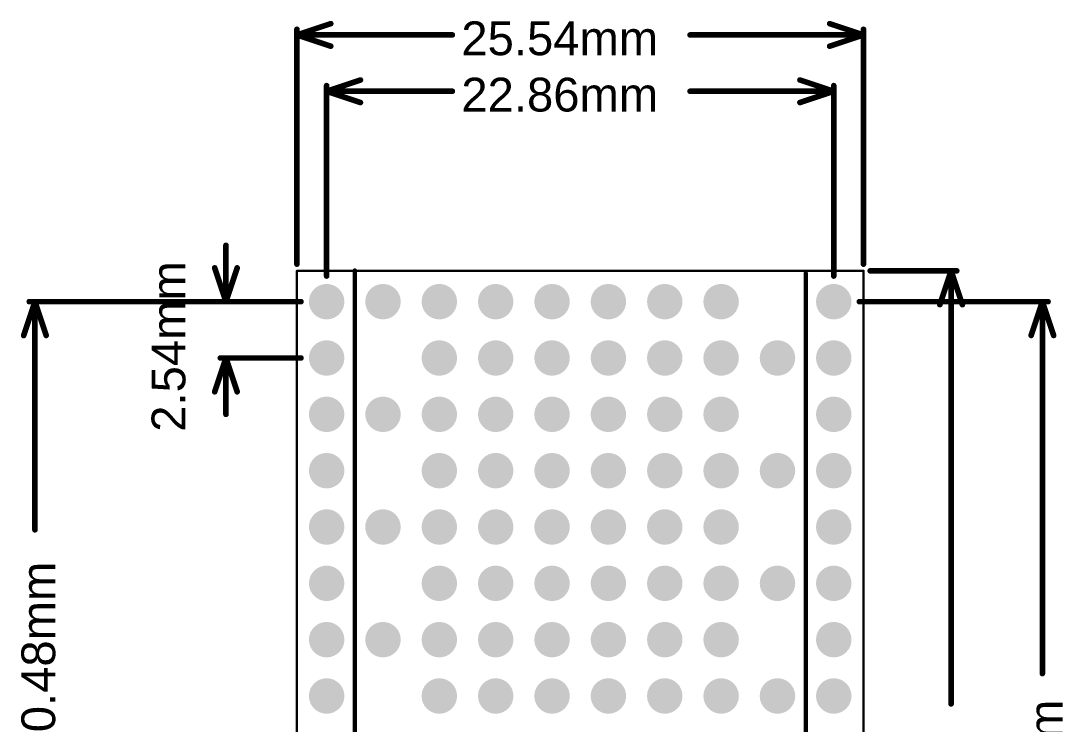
# Model space of a CAD drawing. Header units: millimetres. Extents: x -12.4 to 34.5, y -7.8 to 60.2.
# Drawn here: x -12.45 to 34.54, y 28.51 to 60.22 of the extents above; entities that cross this region are included whole.
import ezdxf

# ---------------------------------------------------------------- set-up
doc = ezdxf.new("R2010")
doc.units = ezdxf.units.MM
for name, color, linetype in [('KeepOutLayer', 6, 'Continuous'), ('Mechanical15', 56, 'Continuous'), ('MultiLayer', 9, 'Continuous'), ('PadHoleLayer', 156, 'Continuous'), ('TopOverlay', 2, 'Continuous')]:
    doc.layers.add(name, color=color, linetype=linetype)
doc.styles.add('Arial', font='arial.ttf', dxfattribs={"height": 0.2})

# ---------------------------------------------------------------- blocks, each defined once
blk = doc.blocks.new('HDR_12P_H_B_7')
at = {"layer": 'MultiLayer'}
h = blk.add_hatch(color=9, dxfattribs=at)
edge = h.paths.add_edge_path()
edge.add_arc((-13.97, 0), 0.8, 0, 360)
h = blk.add_hatch(color=9, dxfattribs=at)
edge = h.paths.add_edge_path()
edge.add_arc((-11.43, 0), 0.8, 0, 360)
h = blk.add_hatch(color=9, dxfattribs=at)
edge = h.paths.add_edge_path()
edge.add_arc((-8.89, 0), 0.8, 0, 360)
h = blk.add_hatch(color=9, dxfattribs=at)
edge = h.paths.add_edge_path()
edge.add_arc((-6.35, 0), 0.8, 0, 360)
h = blk.add_hatch(color=9, dxfattribs=at)
edge = h.paths.add_edge_path()
edge.add_arc((-3.81, 0), 0.8, 0, 360)
h = blk.add_hatch(color=9, dxfattribs=at)
edge = h.paths.add_edge_path()
edge.add_arc((-1.27, 0), 0.8, 0, 360)
h = blk.add_hatch(color=9, dxfattribs=at)
edge = h.paths.add_edge_path()
edge.add_arc((1.27, 0), 0.8, 0, 360)
h = blk.add_hatch(color=9, dxfattribs=at)
edge = h.paths.add_edge_path()
edge.add_arc((3.81, 0), 0.8, 0, 360)
h = blk.add_hatch(color=9, dxfattribs=at)
edge = h.paths.add_edge_path()
edge.add_arc((6.35, 0), 0.8, 0, 360)
h = blk.add_hatch(color=9, dxfattribs=at)
edge = h.paths.add_edge_path()
edge.add_arc((8.89, 0), 0.8, 0, 360)
h = blk.add_hatch(color=9, dxfattribs=at)
edge = h.paths.add_edge_path()
edge.add_arc((11.43, 0), 0.8, 0, 360)
h = blk.add_hatch(color=9, dxfattribs=at)
edge = h.paths.add_edge_path()
edge.add_arc((13.97, 0), 0.8, 0, 360)
at = {"layer": 'PadHoleLayer'}
h = blk.add_hatch(color=156, dxfattribs=at)
edge = h.paths.add_edge_path()
edge.add_arc((-13.97, 0), 0.5, 0, 360)
h = blk.add_hatch(color=156, dxfattribs=at)
edge = h.paths.add_edge_path()
edge.add_arc((-11.43, 0), 0.5, 0, 360)
h = blk.add_hatch(color=156, dxfattribs=at)
edge = h.paths.add_edge_path()
edge.add_arc((-8.89, 0), 0.5, 0, 360)
h = blk.add_hatch(color=156, dxfattribs=at)
edge = h.paths.add_edge_path()
edge.add_arc((-6.35, 0), 0.5, 0, 360)
h = blk.add_hatch(color=156, dxfattribs=at)
edge = h.paths.add_edge_path()
edge.add_arc((-3.81, 0), 0.5, 0, 360)
h = blk.add_hatch(color=156, dxfattribs=at)
edge = h.paths.add_edge_path()
edge.add_arc((-1.27, 0), 0.5, 0, 360)
h = blk.add_hatch(color=156, dxfattribs=at)
edge = h.paths.add_edge_path()
edge.add_arc((1.27, 0), 0.5, 0, 360)
h = blk.add_hatch(color=156, dxfattribs=at)
edge = h.paths.add_edge_path()
edge.add_arc((3.81, 0), 0.5, 0, 360)
h = blk.add_hatch(color=156, dxfattribs=at)
edge = h.paths.add_edge_path()
edge.add_arc((6.35, 0), 0.5, 0, 360)
h = blk.add_hatch(color=156, dxfattribs=at)
edge = h.paths.add_edge_path()
edge.add_arc((8.89, 0), 0.5, 0, 360)
h = blk.add_hatch(color=156, dxfattribs=at)
edge = h.paths.add_edge_path()
edge.add_arc((11.43, 0), 0.5, 0, 360)
h = blk.add_hatch(color=156, dxfattribs=at)
edge = h.paths.add_edge_path()
edge.add_arc((13.97, 0), 0.5, 0, 360)
blk = doc.blocks.new('HDR_12P_H_B_8')
at = {"layer": 'MultiLayer'}
h = blk.add_hatch(color=9, dxfattribs=at)
edge = h.paths.add_edge_path()
edge.add_arc((-13.97, 0), 0.8, 0, 360)
h = blk.add_hatch(color=9, dxfattribs=at)
edge = h.paths.add_edge_path()
edge.add_arc((-11.43, 0), 0.8, 0, 360)
h = blk.add_hatch(color=9, dxfattribs=at)
edge = h.paths.add_edge_path()
edge.add_arc((-8.89, 0), 0.8, 0, 360)
h = blk.add_hatch(color=9, dxfattribs=at)
edge = h.paths.add_edge_path()
edge.add_arc((-6.35, 0), 0.8, 0, 360)
h = blk.add_hatch(color=9, dxfattribs=at)
edge = h.paths.add_edge_path()
edge.add_arc((-3.81, 0), 0.8, 0, 360)
h = blk.add_hatch(color=9, dxfattribs=at)
edge = h.paths.add_edge_path()
edge.add_arc((-1.27, 0), 0.8, 0, 360)
h = blk.add_hatch(color=9, dxfattribs=at)
edge = h.paths.add_edge_path()
edge.add_arc((1.27, 0), 0.8, 0, 360)
h = blk.add_hatch(color=9, dxfattribs=at)
edge = h.paths.add_edge_path()
edge.add_arc((3.81, 0), 0.8, 0, 360)
h = blk.add_hatch(color=9, dxfattribs=at)
edge = h.paths.add_edge_path()
edge.add_arc((6.35, 0), 0.8, 0, 360)
h = blk.add_hatch(color=9, dxfattribs=at)
edge = h.paths.add_edge_path()
edge.add_arc((8.89, 0), 0.8, 0, 360)
h = blk.add_hatch(color=9, dxfattribs=at)
edge = h.paths.add_edge_path()
edge.add_arc((11.43, 0), 0.8, 0, 360)
h = blk.add_hatch(color=9, dxfattribs=at)
edge = h.paths.add_edge_path()
edge.add_arc((13.97, 0), 0.8, 0, 360)
at = {"layer": 'PadHoleLayer'}
h = blk.add_hatch(color=156, dxfattribs=at)
edge = h.paths.add_edge_path()
edge.add_arc((-13.97, 0), 0.5, 0, 360)
h = blk.add_hatch(color=156, dxfattribs=at)
edge = h.paths.add_edge_path()
edge.add_arc((-11.43, 0), 0.5, 0, 360)
h = blk.add_hatch(color=156, dxfattribs=at)
edge = h.paths.add_edge_path()
edge.add_arc((-8.89, 0), 0.5, 0, 360)
h = blk.add_hatch(color=156, dxfattribs=at)
edge = h.paths.add_edge_path()
edge.add_arc((-6.35, 0), 0.5, 0, 360)
h = blk.add_hatch(color=156, dxfattribs=at)
edge = h.paths.add_edge_path()
edge.add_arc((-3.81, 0), 0.5, 0, 360)
h = blk.add_hatch(color=156, dxfattribs=at)
edge = h.paths.add_edge_path()
edge.add_arc((-1.27, 0), 0.5, 0, 360)
h = blk.add_hatch(color=156, dxfattribs=at)
edge = h.paths.add_edge_path()
edge.add_arc((1.27, 0), 0.5, 0, 360)
h = blk.add_hatch(color=156, dxfattribs=at)
edge = h.paths.add_edge_path()
edge.add_arc((3.81, 0), 0.5, 0, 360)
h = blk.add_hatch(color=156, dxfattribs=at)
edge = h.paths.add_edge_path()
edge.add_arc((6.35, 0), 0.5, 0, 360)
h = blk.add_hatch(color=156, dxfattribs=at)
edge = h.paths.add_edge_path()
edge.add_arc((8.89, 0), 0.5, 0, 360)
h = blk.add_hatch(color=156, dxfattribs=at)
edge = h.paths.add_edge_path()
edge.add_arc((11.43, 0), 0.5, 0, 360)
h = blk.add_hatch(color=156, dxfattribs=at)
edge = h.paths.add_edge_path()
edge.add_arc((13.97, 0), 0.5, 0, 360)

msp = doc.modelspace()

# ---------------------------------------------------------------- hatches: boundary and pattern name
at = {"layer": 'MultiLayer'}
h = msp.add_hatch(color=9, dxfattribs=at)
edge = h.paths.add_edge_path()
edge.add_arc((3.879, 47.561), 0.8, 0, 360)
h = msp.add_hatch(color=9, dxfattribs=at)
edge = h.paths.add_edge_path()
edge.add_arc((6.419, 47.561), 0.8, 0, 360)
h = msp.add_hatch(color=9, dxfattribs=at)
edge = h.paths.add_edge_path()
edge.add_arc((8.96, 47.561), 0.8, 0, 360)
h = msp.add_hatch(color=9, dxfattribs=at)
edge = h.paths.add_edge_path()
edge.add_arc((11.5, 47.561), 0.8, 0, 360)
h = msp.add_hatch(color=9, dxfattribs=at)
edge = h.paths.add_edge_path()
edge.add_arc((14.04, 47.561), 0.8, 0, 360)
h = msp.add_hatch(color=9, dxfattribs=at)
edge = h.paths.add_edge_path()
edge.add_arc((16.581, 47.561), 0.8, 0, 360)
h = msp.add_hatch(color=9, dxfattribs=at)
edge = h.paths.add_edge_path()
edge.add_arc((19.121, 47.561), 0.8, 0, 360)
h = msp.add_hatch(color=9, dxfattribs=at)
edge = h.paths.add_edge_path()
edge.add_arc((6.419, 45.021), 0.8, 0, 360)
h = msp.add_hatch(color=9, dxfattribs=at)
edge = h.paths.add_edge_path()
edge.add_arc((8.96, 45.021), 0.8, 0, 360)
h = msp.add_hatch(color=9, dxfattribs=at)
edge = h.paths.add_edge_path()
edge.add_arc((11.5, 45.021), 0.8, 0, 360)
h = msp.add_hatch(color=9, dxfattribs=at)
edge = h.paths.add_edge_path()
edge.add_arc((14.04, 45.021), 0.8, 0, 360)
h = msp.add_hatch(color=9, dxfattribs=at)
edge = h.paths.add_edge_path()
edge.add_arc((16.581, 45.021), 0.8, 0, 360)
h = msp.add_hatch(color=9, dxfattribs=at)
edge = h.paths.add_edge_path()
edge.add_arc((19.121, 45.021), 0.8, 0, 360)
h = msp.add_hatch(color=9, dxfattribs=at)
edge = h.paths.add_edge_path()
edge.add_arc((21.662, 45.021), 0.8, 0, 360)
h = msp.add_hatch(color=9, dxfattribs=at)
edge = h.paths.add_edge_path()
edge.add_arc((3.879, 42.481), 0.8, 0, 360)
h = msp.add_hatch(color=9, dxfattribs=at)
edge = h.paths.add_edge_path()
edge.add_arc((6.419, 42.481), 0.8, 0, 360)
h = msp.add_hatch(color=9, dxfattribs=at)
edge = h.paths.add_edge_path()
edge.add_arc((8.96, 42.481), 0.8, 0, 360)
h = msp.add_hatch(color=9, dxfattribs=at)
edge = h.paths.add_edge_path()
edge.add_arc((11.5, 42.481), 0.8, 0, 360)
h = msp.add_hatch(color=9, dxfattribs=at)
edge = h.paths.add_edge_path()
edge.add_arc((14.04, 42.481), 0.8, 0, 360)
h = msp.add_hatch(color=9, dxfattribs=at)
edge = h.paths.add_edge_path()
edge.add_arc((16.581, 42.481), 0.8, 0, 360)
h = msp.add_hatch(color=9, dxfattribs=at)
edge = h.paths.add_edge_path()
edge.add_arc((19.121, 42.481), 0.8, 0, 360)
h = msp.add_hatch(color=9, dxfattribs=at)
edge = h.paths.add_edge_path()
edge.add_arc((6.419, 39.941), 0.8, 0, 360)
h = msp.add_hatch(color=9, dxfattribs=at)
edge = h.paths.add_edge_path()
edge.add_arc((8.96, 39.941), 0.8, 0, 360)
h = msp.add_hatch(color=9, dxfattribs=at)
edge = h.paths.add_edge_path()
edge.add_arc((11.5, 39.941), 0.8, 0, 360)
h = msp.add_hatch(color=9, dxfattribs=at)
edge = h.paths.add_edge_path()
edge.add_arc((14.04, 39.941), 0.8, 0, 360)
h = msp.add_hatch(color=9, dxfattribs=at)
edge = h.paths.add_edge_path()
edge.add_arc((16.581, 39.941), 0.8, 0, 360)
h = msp.add_hatch(color=9, dxfattribs=at)
edge = h.paths.add_edge_path()
edge.add_arc((19.121, 39.941), 0.8, 0, 360)
h = msp.add_hatch(color=9, dxfattribs=at)
edge = h.paths.add_edge_path()
edge.add_arc((21.662, 39.941), 0.8, 0, 360)
h = msp.add_hatch(color=9, dxfattribs=at)
edge = h.paths.add_edge_path()
edge.add_arc((3.879, 37.401), 0.8, 0, 360)
h = msp.add_hatch(color=9, dxfattribs=at)
edge = h.paths.add_edge_path()
edge.add_arc((6.419, 37.401), 0.8, 0, 360)
h = msp.add_hatch(color=9, dxfattribs=at)
edge = h.paths.add_edge_path()
edge.add_arc((8.96, 37.401), 0.8, 0, 360)
h = msp.add_hatch(color=9, dxfattribs=at)
edge = h.paths.add_edge_path()
edge.add_arc((11.5, 37.401), 0.8, 0, 360)
h = msp.add_hatch(color=9, dxfattribs=at)
edge = h.paths.add_edge_path()
edge.add_arc((14.04, 37.401), 0.8, 0, 360)
h = msp.add_hatch(color=9, dxfattribs=at)
edge = h.paths.add_edge_path()
edge.add_arc((16.581, 37.401), 0.8, 0, 360)
h = msp.add_hatch(color=9, dxfattribs=at)
edge = h.paths.add_edge_path()
edge.add_arc((19.121, 37.401), 0.8, 0, 360)
h = msp.add_hatch(color=9, dxfattribs=at)
edge = h.paths.add_edge_path()
edge.add_arc((6.419, 34.861), 0.8, 0, 360)
h = msp.add_hatch(color=9, dxfattribs=at)
edge = h.paths.add_edge_path()
edge.add_arc((8.96, 34.861), 0.8, 0, 360)
h = msp.add_hatch(color=9, dxfattribs=at)
edge = h.paths.add_edge_path()
edge.add_arc((11.5, 34.861), 0.8, 0, 360)
h = msp.add_hatch(color=9, dxfattribs=at)
edge = h.paths.add_edge_path()
edge.add_arc((14.04, 34.861), 0.8, 0, 360)
h = msp.add_hatch(color=9, dxfattribs=at)
edge = h.paths.add_edge_path()
edge.add_arc((16.581, 34.861), 0.8, 0, 360)
h = msp.add_hatch(color=9, dxfattribs=at)
edge = h.paths.add_edge_path()
edge.add_arc((19.121, 34.861), 0.8, 0, 360)
h = msp.add_hatch(color=9, dxfattribs=at)
edge = h.paths.add_edge_path()
edge.add_arc((21.662, 34.861), 0.8, 0, 360)
h = msp.add_hatch(color=9, dxfattribs=at)
edge = h.paths.add_edge_path()
edge.add_arc((3.879, 32.321), 0.8, 0, 360)
h = msp.add_hatch(color=9, dxfattribs=at)
edge = h.paths.add_edge_path()
edge.add_arc((6.419, 32.321), 0.8, 0, 360)
h = msp.add_hatch(color=9, dxfattribs=at)
edge = h.paths.add_edge_path()
edge.add_arc((8.96, 32.321), 0.8, 0, 360)
h = msp.add_hatch(color=9, dxfattribs=at)
edge = h.paths.add_edge_path()
edge.add_arc((11.5, 32.321), 0.8, 0, 360)
h = msp.add_hatch(color=9, dxfattribs=at)
edge = h.paths.add_edge_path()
edge.add_arc((14.04, 32.321), 0.8, 0, 360)
h = msp.add_hatch(color=9, dxfattribs=at)
edge = h.paths.add_edge_path()
edge.add_arc((16.581, 32.321), 0.8, 0, 360)
h = msp.add_hatch(color=9, dxfattribs=at)
edge = h.paths.add_edge_path()
edge.add_arc((19.121, 32.321), 0.8, 0, 360)
h = msp.add_hatch(color=9, dxfattribs=at)
edge = h.paths.add_edge_path()
edge.add_arc((6.419, 29.781), 0.8, 0, 360)
h = msp.add_hatch(color=9, dxfattribs=at)
edge = h.paths.add_edge_path()
edge.add_arc((8.96, 29.781), 0.8, 0, 360)
h = msp.add_hatch(color=9, dxfattribs=at)
edge = h.paths.add_edge_path()
edge.add_arc((11.5, 29.781), 0.8, 0, 360)
h = msp.add_hatch(color=9, dxfattribs=at)
edge = h.paths.add_edge_path()
edge.add_arc((14.04, 29.781), 0.8, 0, 360)
h = msp.add_hatch(color=9, dxfattribs=at)
edge = h.paths.add_edge_path()
edge.add_arc((16.581, 29.781), 0.8, 0, 360)
h = msp.add_hatch(color=9, dxfattribs=at)
edge = h.paths.add_edge_path()
edge.add_arc((19.121, 29.781), 0.8, 0, 360)
h = msp.add_hatch(color=9, dxfattribs=at)
edge = h.paths.add_edge_path()
edge.add_arc((21.662, 29.781), 0.8, 0, 360)
at = {"layer": 'PadHoleLayer'}
h = msp.add_hatch(color=156, dxfattribs=at)
edge = h.paths.add_edge_path()
edge.add_arc((3.879, 47.561), 0.5, 0, 360)
h = msp.add_hatch(color=156, dxfattribs=at)
edge = h.paths.add_edge_path()
edge.add_arc((6.419, 47.561), 0.5, 0, 360)
h = msp.add_hatch(color=156, dxfattribs=at)
edge = h.paths.add_edge_path()
edge.add_arc((8.96, 47.561), 0.5, 0, 360)
h = msp.add_hatch(color=156, dxfattribs=at)
edge = h.paths.add_edge_path()
edge.add_arc((11.5, 47.561), 0.5, 0, 360)
h = msp.add_hatch(color=156, dxfattribs=at)
edge = h.paths.add_edge_path()
edge.add_arc((14.04, 47.561), 0.5, 0, 360)
h = msp.add_hatch(color=156, dxfattribs=at)
edge = h.paths.add_edge_path()
edge.add_arc((16.581, 47.561), 0.5, 0, 360)
h = msp.add_hatch(color=156, dxfattribs=at)
edge = h.paths.add_edge_path()
edge.add_arc((19.121, 47.561), 0.5, 0, 360)
h = msp.add_hatch(color=156, dxfattribs=at)
edge = h.paths.add_edge_path()
edge.add_arc((6.419, 45.021), 0.5, 0, 360)
h = msp.add_hatch(color=156, dxfattribs=at)
edge = h.paths.add_edge_path()
edge.add_arc((8.96, 45.021), 0.5, 0, 360)
h = msp.add_hatch(color=156, dxfattribs=at)
edge = h.paths.add_edge_path()
edge.add_arc((11.5, 45.021), 0.5, 0, 360)
h = msp.add_hatch(color=156, dxfattribs=at)
edge = h.paths.add_edge_path()
edge.add_arc((14.04, 45.021), 0.5, 0, 360)
h = msp.add_hatch(color=156, dxfattribs=at)
edge = h.paths.add_edge_path()
edge.add_arc((16.581, 45.021), 0.5, 0, 360)
h = msp.add_hatch(color=156, dxfattribs=at)
edge = h.paths.add_edge_path()
edge.add_arc((19.121, 45.021), 0.5, 0, 360)
h = msp.add_hatch(color=156, dxfattribs=at)
edge = h.paths.add_edge_path()
edge.add_arc((21.662, 45.021), 0.5, 0, 360)
h = msp.add_hatch(color=156, dxfattribs=at)
edge = h.paths.add_edge_path()
edge.add_arc((3.879, 42.481), 0.5, 0, 360)
h = msp.add_hatch(color=156, dxfattribs=at)
edge = h.paths.add_edge_path()
edge.add_arc((6.419, 42.481), 0.5, 0, 360)
h = msp.add_hatch(color=156, dxfattribs=at)
edge = h.paths.add_edge_path()
edge.add_arc((8.96, 42.481), 0.5, 0, 360)
h = msp.add_hatch(color=156, dxfattribs=at)
edge = h.paths.add_edge_path()
edge.add_arc((11.5, 42.481), 0.5, 0, 360)
h = msp.add_hatch(color=156, dxfattribs=at)
edge = h.paths.add_edge_path()
edge.add_arc((14.04, 42.481), 0.5, 0, 360)
h = msp.add_hatch(color=156, dxfattribs=at)
edge = h.paths.add_edge_path()
edge.add_arc((16.581, 42.481), 0.5, 0, 360)
h = msp.add_hatch(color=156, dxfattribs=at)
edge = h.paths.add_edge_path()
edge.add_arc((19.121, 42.481), 0.5, 0, 360)
h = msp.add_hatch(color=156, dxfattribs=at)
edge = h.paths.add_edge_path()
edge.add_arc((6.419, 39.941), 0.5, 0, 360)
h = msp.add_hatch(color=156, dxfattribs=at)
edge = h.paths.add_edge_path()
edge.add_arc((8.96, 39.941), 0.5, 0, 360)
h = msp.add_hatch(color=156, dxfattribs=at)
edge = h.paths.add_edge_path()
edge.add_arc((11.5, 39.941), 0.5, 0, 360)
h = msp.add_hatch(color=156, dxfattribs=at)
edge = h.paths.add_edge_path()
edge.add_arc((14.04, 39.941), 0.5, 0, 360)
h = msp.add_hatch(color=156, dxfattribs=at)
edge = h.paths.add_edge_path()
edge.add_arc((16.581, 39.941), 0.5, 0, 360)
h = msp.add_hatch(color=156, dxfattribs=at)
edge = h.paths.add_edge_path()
edge.add_arc((19.121, 39.941), 0.5, 0, 360)
h = msp.add_hatch(color=156, dxfattribs=at)
edge = h.paths.add_edge_path()
edge.add_arc((21.662, 39.941), 0.5, 0, 360)
h = msp.add_hatch(color=156, dxfattribs=at)
edge = h.paths.add_edge_path()
edge.add_arc((3.879, 37.401), 0.5, 0, 360)
h = msp.add_hatch(color=156, dxfattribs=at)
edge = h.paths.add_edge_path()
edge.add_arc((6.419, 37.401), 0.5, 0, 360)
h = msp.add_hatch(color=156, dxfattribs=at)
edge = h.paths.add_edge_path()
edge.add_arc((8.96, 37.401), 0.5, 0, 360)
h = msp.add_hatch(color=156, dxfattribs=at)
edge = h.paths.add_edge_path()
edge.add_arc((11.5, 37.401), 0.5, 0, 360)
h = msp.add_hatch(color=156, dxfattribs=at)
edge = h.paths.add_edge_path()
edge.add_arc((14.04, 37.401), 0.5, 0, 360)
h = msp.add_hatch(color=156, dxfattribs=at)
edge = h.paths.add_edge_path()
edge.add_arc((16.581, 37.401), 0.5, 0, 360)
h = msp.add_hatch(color=156, dxfattribs=at)
edge = h.paths.add_edge_path()
edge.add_arc((19.121, 37.401), 0.5, 0, 360)
h = msp.add_hatch(color=156, dxfattribs=at)
edge = h.paths.add_edge_path()
edge.add_arc((6.419, 34.861), 0.5, 0, 360)
h = msp.add_hatch(color=156, dxfattribs=at)
edge = h.paths.add_edge_path()
edge.add_arc((8.96, 34.861), 0.5, 0, 360)
h = msp.add_hatch(color=156, dxfattribs=at)
edge = h.paths.add_edge_path()
edge.add_arc((11.5, 34.861), 0.5, 0, 360)
h = msp.add_hatch(color=156, dxfattribs=at)
edge = h.paths.add_edge_path()
edge.add_arc((14.04, 34.861), 0.5, 0, 360)
h = msp.add_hatch(color=156, dxfattribs=at)
edge = h.paths.add_edge_path()
edge.add_arc((16.581, 34.861), 0.5, 0, 360)
h = msp.add_hatch(color=156, dxfattribs=at)
edge = h.paths.add_edge_path()
edge.add_arc((19.121, 34.861), 0.5, 0, 360)
h = msp.add_hatch(color=156, dxfattribs=at)
edge = h.paths.add_edge_path()
edge.add_arc((21.662, 34.861), 0.5, 0, 360)
h = msp.add_hatch(color=156, dxfattribs=at)
edge = h.paths.add_edge_path()
edge.add_arc((3.879, 32.321), 0.5, 0, 360)
h = msp.add_hatch(color=156, dxfattribs=at)
edge = h.paths.add_edge_path()
edge.add_arc((6.419, 32.321), 0.5, 0, 360)
h = msp.add_hatch(color=156, dxfattribs=at)
edge = h.paths.add_edge_path()
edge.add_arc((8.96, 32.321), 0.5, 0, 360)
h = msp.add_hatch(color=156, dxfattribs=at)
edge = h.paths.add_edge_path()
edge.add_arc((11.5, 32.321), 0.5, 0, 360)
h = msp.add_hatch(color=156, dxfattribs=at)
edge = h.paths.add_edge_path()
edge.add_arc((14.04, 32.321), 0.5, 0, 360)
h = msp.add_hatch(color=156, dxfattribs=at)
edge = h.paths.add_edge_path()
edge.add_arc((16.581, 32.321), 0.5, 0, 360)
h = msp.add_hatch(color=156, dxfattribs=at)
edge = h.paths.add_edge_path()
edge.add_arc((19.121, 32.321), 0.5, 0, 360)
h = msp.add_hatch(color=156, dxfattribs=at)
edge = h.paths.add_edge_path()
edge.add_arc((6.419, 29.781), 0.5, 0, 360)
h = msp.add_hatch(color=156, dxfattribs=at)
edge = h.paths.add_edge_path()
edge.add_arc((8.96, 29.781), 0.5, 0, 360)
h = msp.add_hatch(color=156, dxfattribs=at)
edge = h.paths.add_edge_path()
edge.add_arc((11.5, 29.781), 0.5, 0, 360)
h = msp.add_hatch(color=156, dxfattribs=at)
edge = h.paths.add_edge_path()
edge.add_arc((14.04, 29.781), 0.5, 0, 360)
h = msp.add_hatch(color=156, dxfattribs=at)
edge = h.paths.add_edge_path()
edge.add_arc((16.581, 29.781), 0.5, 0, 360)
h = msp.add_hatch(color=156, dxfattribs=at)
edge = h.paths.add_edge_path()
edge.add_arc((19.121, 29.781), 0.5, 0, 360)
h = msp.add_hatch(color=156, dxfattribs=at)
edge = h.paths.add_edge_path()
edge.add_arc((21.662, 29.781), 0.5, 0, 360)

# ---------------------------------------------------------------- linework, layer by layer
at = {"layer": 'KeepOutLayer', "const_width": 0.1}
for points in [[(0, 48.95), (6.423, 48.95)], [(0, 1.899), (0, 48.95)], [(0, 48.95), (6.423, 48.95)], [(0, 1.899), (0, 48.95)], [(6.423, 48.95), (19.135, 48.95)], [(19.135, 48.95), (25.538, 48.95)], [(19.135, 48.95), (25.538, 48.95)], [(25.538, 1.899), (25.538, 48.95)], [(25.538, 1.899), (25.538, 48.95)]]:
    msp.add_lwpolyline(points, dxfattribs=at)
at = {"layer": 'KeepOutLayer', "const_width": 0.05}
for points in [[(-0.025, 48.95, 1), (0.025, 48.95, 1)], [(-0.025, 48.95, 1), (0.025, 48.95, 1)], [(-0.025, 48.95, 1), (0.025, 48.95, 1)], [(-0.025, 48.95, 1), (0.025, 48.95, 1)], [(6.398, 48.95, 1), (6.448, 48.95, 1)], [(6.398, 48.95, 1), (6.448, 48.95, 1)], [(6.398, 48.95, 1), (6.448, 48.95, 1)], [(19.11, 48.95, 1), (19.16, 48.95, 1)], [(19.11, 48.95, 1), (19.16, 48.95, 1)], [(19.11, 48.95, 1), (19.16, 48.95, 1)], [(25.513, 48.95, 1), (25.563, 48.95, 1)], [(25.513, 48.95, 1), (25.563, 48.95, 1)], [(25.513, 48.95, 1), (25.563, 48.95, 1)], [(25.513, 48.95, 1), (25.563, 48.95, 1)]]:
    msp.add_lwpolyline(points, format="xyb", close=True, dxfattribs=at)
at = {"layer": 'Mechanical15', "const_width": 0.254}
for points in [[(0, 59.588), (1.524, 60.096)], [(24.014, 60.096), (25.538, 59.588)], [(0, 49.254), (0, 59.842)], [(0, 59.588), (7.005, 59.588)], [(0, 59.588), (1.524, 59.08)], [(17.72, 59.588), (25.538, 59.588)], [(24.014, 59.08), (25.538, 59.588)], [(25.538, 49.254), (25.538, 59.842)], [(1.339, 57.048), (2.863, 57.556)], [(1.339, 48.717), (1.339, 57.302)], [(22.675, 57.556), (24.199, 57.048)], [(24.199, 48.717), (24.199, 57.302)], [(1.339, 57.048), (7.004, 57.048)], [(1.339, 57.048), (2.863, 56.54)], [(17.72, 57.048), (24.199, 57.048)], [(22.675, 56.54), (24.199, 57.048)], [(-3.2, 47.561), (-3.2, 50.101)], [(-3.708, 49.085), (-3.2, 47.561)], [(-3.2, 47.561), (-2.692, 49.085)], [(25.842, 48.95), (29.743, 48.95)], [(28.981, 47.426), (29.489, 48.95)], [(29.489, 29.426), (29.489, 48.95)], [(29.489, 48.95), (29.997, 47.426)], [(-12.319, 46.037), (-11.811, 47.561)], [(-12.065, 47.561), (0.183, 47.561)], [(-11.811, 37.273), (-11.811, 47.561)], [(-11.811, 47.561), (-11.303, 46.037)], [(-3.454, 47.561), (0.183, 47.561)], [(25.354, 47.561), (33.858, 47.561)], [(33.096, 46.037), (33.604, 47.561)], [(33.604, 30.795), (33.604, 47.561)], [(33.604, 47.561), (34.112, 46.037)], [(-3.708, 43.497), (-3.2, 45.021)], [(-3.454, 45.021), (0.183, 45.021)], [(-3.2, 42.481), (-3.2, 45.021)], [(-3.2, 45.021), (-2.692, 43.497)]]:
    msp.add_lwpolyline(points, dxfattribs=at)
at = {"layer": 'Mechanical15', "const_width": 0.127}
for points in [[(1.46, 60.096, 1), (1.587, 60.096, 1)], [(23.951, 60.096, 1), (24.078, 60.096, 1)], [(-0.064, 59.842, 1), (0.063, 59.842, 1)], [(-0.064, 59.588, 1), (0.063, 59.588, 1)], [(-0.064, 59.588, 1), (0.063, 59.588, 1)], [(-0.064, 59.588, 1), (0.063, 59.588, 1)], [(6.941, 59.588, 1), (7.068, 59.588, 1)], [(17.657, 59.588, 1), (17.784, 59.588, 1)], [(25.475, 59.842, 1), (25.602, 59.842, 1)], [(25.475, 59.588, 1), (25.602, 59.588, 1)], [(25.475, 59.588, 1), (25.602, 59.588, 1)], [(25.475, 59.588, 1), (25.602, 59.588, 1)], [(1.46, 59.08, 1), (1.587, 59.08, 1)], [(23.951, 59.08, 1), (24.078, 59.08, 1)], [(1.275, 57.302, 1), (1.402, 57.302, 1)], [(2.799, 57.556, 1), (2.926, 57.556, 1)], [(22.611, 57.556, 1), (22.738, 57.556, 1)], [(24.135, 57.302, 1), (24.262, 57.302, 1)], [(1.275, 57.048, 1), (1.402, 57.048, 1)], [(1.275, 57.048, 1), (1.402, 57.048, 1)], [(1.275, 57.048, 1), (1.402, 57.048, 1)], [(6.941, 57.048, 1), (7.068, 57.048, 1)], [(17.657, 57.048, 1), (17.784, 57.048, 1)], [(24.135, 57.048, 1), (24.262, 57.048, 1)], [(24.135, 57.048, 1), (24.262, 57.048, 1)], [(24.135, 57.048, 1), (24.262, 57.048, 1)], [(2.799, 56.54, 1), (2.926, 56.54, 1)], [(22.611, 56.54, 1), (22.738, 56.54, 1)], [(-3.264, 50.101, 1), (-3.137, 50.101, 1)], [(-0.064, 49.254, 1), (0.063, 49.254, 1)], [(25.475, 49.254, 1), (25.602, 49.254, 1)], [(-3.772, 49.085, 1), (-3.645, 49.085, 1)], [(-2.756, 49.085, 1), (-2.629, 49.085, 1)], [(25.779, 48.95, 1), (25.906, 48.95, 1)], [(29.426, 48.95, 1), (29.553, 48.95, 1)], [(29.426, 48.95, 1), (29.553, 48.95, 1)], [(29.426, 48.95, 1), (29.553, 48.95, 1)], [(29.68, 48.95, 1), (29.807, 48.95, 1)], [(1.275, 48.717, 1), (1.402, 48.717, 1)], [(24.135, 48.717, 1), (24.262, 48.717, 1)], [(-12.129, 47.561, 1), (-12.002, 47.561, 1)], [(-11.874, 47.561, 1), (-11.748, 47.561, 1)], [(-11.874, 47.561, 1), (-11.748, 47.561, 1)], [(-11.874, 47.561, 1), (-11.748, 47.561, 1)], [(-3.518, 47.561, 1), (-3.391, 47.561, 1)], [(-3.264, 47.561, 1), (-3.137, 47.561, 1)], [(-3.264, 47.561, 1), (-3.137, 47.561, 1)], [(-3.264, 47.561, 1), (-3.137, 47.561, 1)], [(0.12, 47.561, 1), (0.247, 47.561, 1)], [(0.12, 47.561, 1), (0.247, 47.561, 1)], [(25.291, 47.561, 1), (25.418, 47.561, 1)], [(28.918, 47.426, 1), (29.045, 47.426, 1)], [(29.934, 47.426, 1), (30.061, 47.426, 1)], [(33.541, 47.561, 1), (33.668, 47.561, 1)], [(33.541, 47.561, 1), (33.668, 47.561, 1)], [(33.541, 47.561, 1), (33.668, 47.561, 1)], [(33.795, 47.561, 1), (33.922, 47.561, 1)], [(-12.383, 46.037, 1), (-12.255, 46.037, 1)], [(-11.367, 46.037, 1), (-11.239, 46.037, 1)], [(33.033, 46.037, 1), (33.16, 46.037, 1)], [(34.049, 46.037, 1), (34.176, 46.037, 1)], [(-3.518, 45.021, 1), (-3.391, 45.021, 1)], [(-3.264, 45.021, 1), (-3.137, 45.021, 1)], [(-3.264, 45.021, 1), (-3.137, 45.021, 1)], [(-3.264, 45.021, 1), (-3.137, 45.021, 1)], [(0.12, 45.021, 1), (0.247, 45.021, 1)], [(-3.772, 43.497, 1), (-3.645, 43.497, 1)], [(-2.756, 43.497, 1), (-2.629, 43.497, 1)], [(-3.264, 42.481, 1), (-3.137, 42.481, 1)], [(-11.874, 37.273, 1), (-11.748, 37.273, 1)], [(33.541, 30.795, 1), (33.668, 30.795, 1)], [(29.426, 29.426, 1), (29.553, 29.426, 1)]]:
    msp.add_lwpolyline(points, format="xyb", close=True, dxfattribs=at)
at = {"layer": 'TopOverlay', "const_width": 0.2}
for points in [[(2.609, 20.891), (2.609, 48.962)], [(22.936, 48.831), (22.936, 19.238)]]:
    msp.add_lwpolyline(points, dxfattribs=at)
at = {"layer": 'TopOverlay', "const_width": 0.1}
for points in [[(2.559, 48.962, 1), (2.659, 48.962, 1)], [(22.886, 48.831, 1), (22.986, 48.831, 1)]]:
    msp.add_lwpolyline(points, format="xyb", close=True, dxfattribs=at)

# ---------------------------------------------------------------- block references
at = {"rotation": 90}
for name, p in [('HDR_12P_H_B_7', (1.339, 33.591)), ('HDR_12P_H_B_8', (24.199, 33.591))]:
    msp.add_blockref(name, p, dxfattribs=at)

# ---------------------------------------------------------------- texts
at = {"layer": 'Mechanical15', "style": 'Arial'}
for s, p in [('25.54mm', (7.411, 58.674)), ('22.86mm', (7.411, 56.134))]:
    msp.add_text(s, height=1.524, dxfattribs=at).set_placement(p)
for s, p in [('2.54mm', (-5.029, 41.695)), ('30.48mm', (-10.897, 26.963)), ('43.18mm', (34.518, 20.74))]:
    msp.add_text(s, height=1.524, rotation=90, dxfattribs=at).set_placement(p)

doc.saveas('drawing.dxf')
